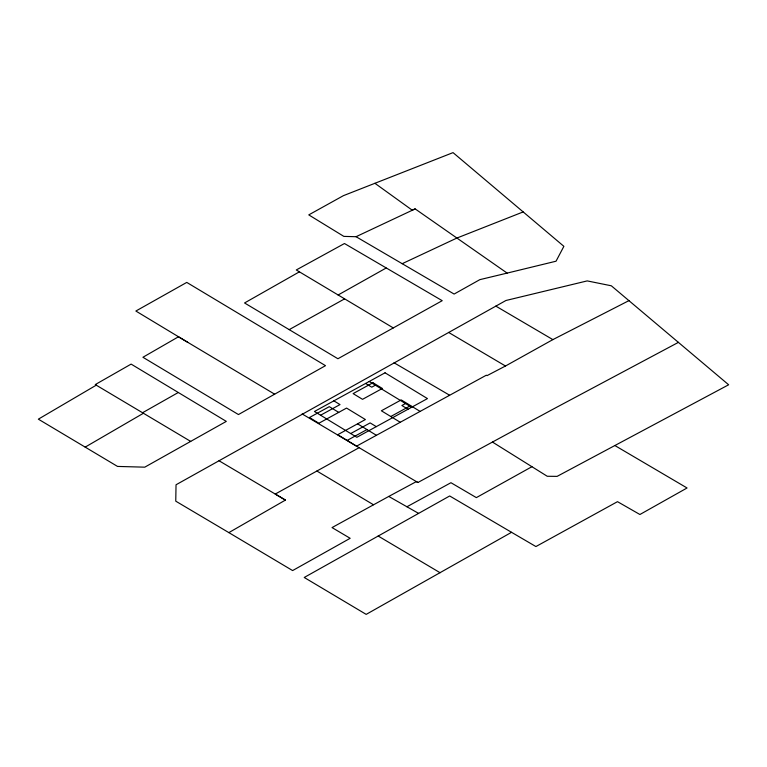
<?xml version="1.0" encoding="UTF-8"?>
<svg xmlns="http://www.w3.org/2000/svg" width="767" height="767" viewBox="0 0 767 767"><rect width="100%" height="100%" fill="white"/><g stroke="black" fill="none" stroke-linecap="round" stroke-linejoin="round"><path stroke-width="1.15" d="M219.036 460.756L285.429 500.084L228.854 532.614L175.758 501.167L176.036 484.773L505.942 300.491L587.206 280.904L611.328 285.794L728.65 384.775L557.101 476.374L547.255 476.269L492.462 442.06M96.249 385.178L38.35 419.166L117.524 466.422L144.771 467.17L226.313 421.39L131.119 364.104L95.261 384.583L190.724 441.428M85.175 447.123L143.419 413.26L142.547 412.742L178.27 392.503M299.389 271.844L244.548 302.965L337.921 358.745L442.214 300.683L344.469 243.523L296.273 269.965L393.289 327.931M511.541 532.308L449.692 495.971L304.231 577.474L366.185 614.377L511.541 532.308L535.912 546.555L617.493 501.666L639.918 514.504L687.059 487.985L615.057 445.637M274.644 394.18L238.451 414.554L142.93 357.269L178.481 336.78L274.644 394.18L325.505 365.667L186.764 282.409L135.864 311.038L187.704 342.303M338.065 295.017L386.165 268.009M338.726 412.378L329.302 406.654L309.465 417.526L318.88 423.25L346.559 408.082L365.389 419.539L337.72 434.707L356.55 446.164L486.336 375.207L487.035 375.638L505.482 366.012L552.873 339.618L628.969 300.616M289.197 329.637L344.536 298.9M531.934 466.7L476.355 497.62L450.948 482.711L406.932 506.766L388.754 496.441L332.034 527.581L350.164 538.3L292.62 570.571L228.854 532.614M359.109 447.679L275.228 494.063L285.429 500.084M320.577 415.225L340.011 404.583L333.866 400.844M375.36 385.197L371.755 387.182L365.61 383.452M350.711 433.556L370.145 422.905L376.281 426.644M405.503 403.528L401.889 405.513L408.025 409.242M347.135 440.44L366.981 429.558M390.787 416.51L410.623 405.638M388.754 496.441L416.366 481.59L417.89 482.501L552.959 409.242L678.498 342.312M356.041 236.706L415.158 208.902L507.14 273.1L556.037 261.211L563.879 246.332L453.048 152.623L343.415 195.662L308.765 214.885L343.846 236.389L356.041 236.706L454.122 294.058L479.845 279.648L507.14 273.1M402.167 263.695L456.873 238.058L523.171 211.922M415.158 208.902L412.128 210.11L374.919 183.294M406.932 506.766L418.571 513.372M394.046 362.781L449.558 395.187M495.827 306.11L552.873 339.618M448.609 332.418L505.482 366.012M302.15 413.94L417.89 482.501M378.169 536.028L440.114 572.738M316.886 471.024L373.462 504.744M420.048 411.361L401.208 399.914L381.372 410.786L400.201 422.243M369.224 381.467L411.639 407.258M357.556 423.835L376.396 435.292M385.044 372.8L314.441 411.495L356.847 437.286L427.459 398.591L385.044 372.8M372.954 382.733L353.117 393.605L362.532 399.329L382.369 388.457L372.954 382.733"/></g></svg>
